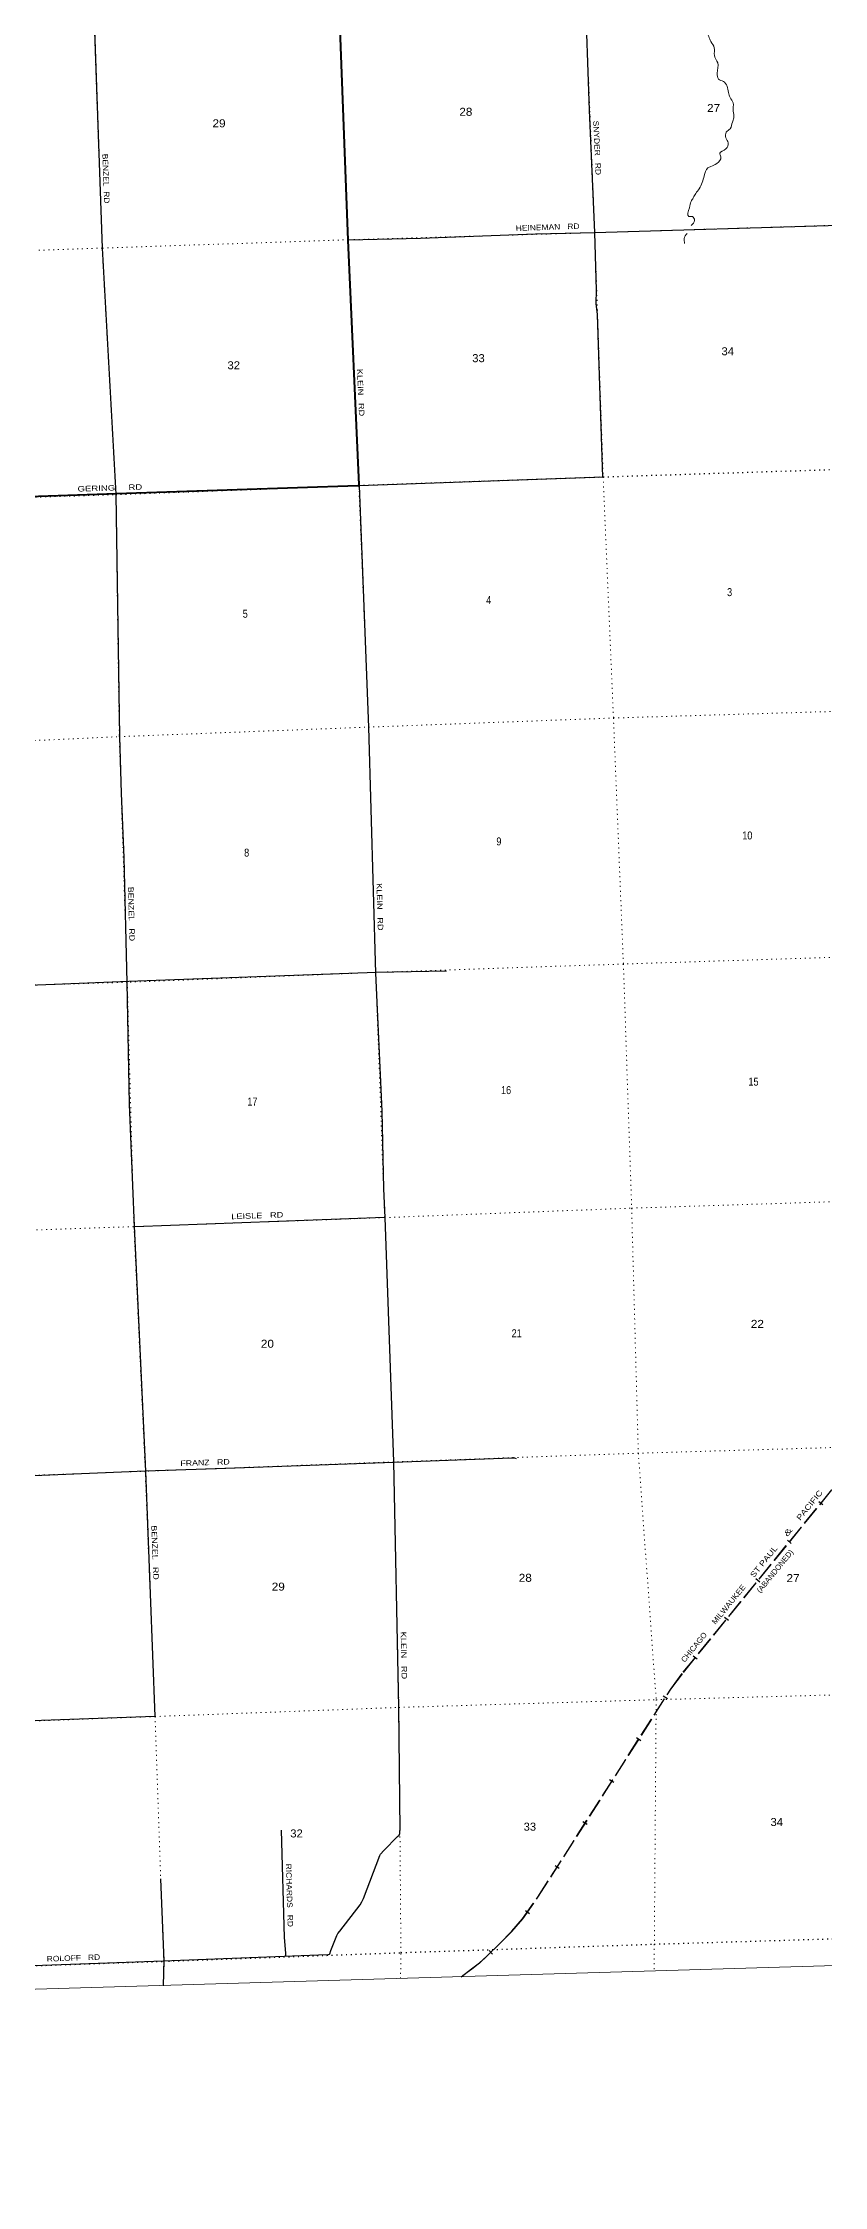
# Model space of a CAD drawing. Header units: feet. Extents: x 497223 to 751810, y -177792 to 12311.
# Drawn here: x 668877 to 685963, y -177792 to -130925 of the extents above; entities that cross this region are included whole.
import ezdxf
from ezdxf.enums import TextEntityAlignment as Align

# ---------------------------------------------------------------- set-up
doc = ezdxf.new("R2010")
doc.units = ezdxf.units.FT
doc.header["$LTSCALE"] = 70
doc.linetypes.add('DOTTED', pattern=[1.5, 0.3, -1.2])
doc.linetypes.add('LONG_DASHED', pattern=[7.5, 6, -1.5])
for name, color, linetype, lineweight in [('26', 7, 'Continuous', 40), ('29', 7, 'Continuous', 25), ('34', 7, 'Continuous', 25), ('39', 7, 'Continuous', 13), ('4', 7, 'Continuous', 13), ('6', 7, 'DOTTED', 25), ('63', 7, 'Continuous', 25), ('7', 7, 'DOTTED', 13)]:
    doc.layers.add(name, color=color, linetype=linetype, lineweight=lineweight)
doc.layers.add('27', color=7, linetype='Continuous')
doc.layers.add('30', color=7, linetype='Continuous')

msp = doc.modelspace()

# ---------------------------------------------------------------- linework, layer by layer
at = {"layer": '26'}
msp.add_lwpolyline([(665362, -140956.2), (670486, -140782.05), (675768.07, -140602.12), (675792.55, -140601.27), (675791.94, -140587.76), (675556.67, -135237.36), (675352.36, -129855.2), (675237.82, -127475)], dxfattribs=at)
at = {"layer": '29'}
for p, q in [((675797.29, -140601.11), (681130, -140418.05)), ((670886, -156807.05), (676348, -156607.05))]:
    msp.add_line(p, q, dxfattribs=at)
for points in [[(680618.09, -127314.56), (680727.12, -129678.32), (680822, -132399.05), (680943, -135075.05), (680978, -136335.05), (680970, -136621.05), (681003, -136863.05), (681118, -140420.05)], [(669878.67, -127633.3), (669986, -130027.05), (670175, -135414.05), (670471, -140797.05), (670555, -146099.05), (670590, -147329.05), (670646, -148749.05), (670717, -151470.05), (670761, -154132.05), (670875, -156800.05), (671123, -162155.05), (671328.77, -167519.59)], [(675559.37, -135230.17), (677135, -135192.05), (679648, -135104.05), (680947, -135069.05), (686290.55, -134911.41), (686326, -134936.05), (686449, -135007.05), (686553, -135044.05), (686718.91, -135099.9)], [(675793.07, -140612.76), (676000, -145888.05), (676155, -151265.05), (676289, -154287.05), (676326, -155984.05), (676354, -156613.05), (676545, -161953.05), (676657, -167322.05), (676685.1, -170016.46)], [(657228.27, -151885.08), (660001, -151800.05), (662315, -151747.05), (665301, -151663.05), (670754, -151441.05), (676168, -151246.05), (677707, -151214.05)], [(665243, -162369.05), (666823, -162332.05), (668161, -162272.05), (671113, -162154.05), (672675, -162100.05), (676550, -161963.05), (679125, -161866.05)], [(679125, -161866.05), (679174.14, -161867.8), (679189.4, -161869.98), (679230, -161882.05)], [(671328.77, -167519.59), (666575, -167692.05), (665855, -167714.05), (663971, -167777.05), (660493, -167858.05), (657691.95, -167953.29)], [(674089, -170007.05), (674158, -172352.05), (674185, -172697.05), (674187, -172769.05)], [(675095.36, -172734.88), (675123.1, -172730.02), (675142.25, -172720.44), (675150.77, -172709.26), (675176.31, -172641.12), (675308.25, -172313.24), (675331.65, -172271.2), (675372.09, -172215.3), (675818.98, -171640.44), (675855.15, -171573.91), (675887.08, -171499.92), (676244.59, -170558.86), (676263.75, -170529.58), (676333.97, -170455.06), (676636.16, -170150.07), (676670.21, -170116.53), (676682.98, -170081.94), (676685.1, -170016.46)], [(671517.77, -173407.7), (671527, -172869.05), (671454, -171070.05)], [(675095.36, -172734.88), (671509, -172872.05), (665619, -173084.05), (665546, -172997.05)]]:
    msp.add_lwpolyline(points, dxfattribs=at)
at = {"layer": '34', "linetype": 'LONG_DASHED', "lineweight": 13}
msp.add_lwpolyline([(678024.16, -173214.87), (678256.73, -173047.46), (678431.37, -172912.41), (678589.62, -172766.73), (678873.99, -172488.48), (679136.66, -172221.25), (679370.84, -171947.16), (679705.42, -171475.27), (682611.18, -166924.28), (682885.77, -166557.75), (686296.38, -162368.21), (686441.21, -162215.64), (686512.66, -162151.1), (686556.31, -162116.34), (686609.9, -162081.58), (686675.39, -162044.84), (686794.47, -161992.21), (686917.51, -161949.51), (687123.91, -161893.9), (687322.37, -161850.21), (688837.07, -161590.81)], dxfattribs=at)
at = {"layer": '39'}
for points in [[(682399.45, -127261.24), (682456.92, -127359.16), (682502.94, -127463.44), (682570.14, -127586.71), (682574.21, -127697.34), (682606.61, -127810.44), (682616.7, -127920.73), (682686.82, -128023.68), (682748.35, -128117.04), (682857.38, -128268.23), (682958.64, -128351.34), (683061.61, -128355.74), (683086.92, -128376.51), (683104.7, -128516.62), (683130.68, -128732.85), (683156.4, -128834.22), (683105.01, -128962.01), (683158.26, -129088.07), (683168.45, -129236.65), (683158.01, -129340.01), (683231.54, -129541.54), (683272.63, -129666.25), (683270.68, -129777.2), (683267.35, -129936.61), (683247.56, -130016.3), (683188.82, -130120.31), (683224.67, -130259.41), (683328.13, -130382.7), (683383.29, -130506.64), (683394.57, -130675.31), (683440.81, -130783.62), (683483.26, -130896.16), (683561.17, -131030.93), (683562.3, -131198.15), (683635.84, -131363.4), (683626.12, -131589.66), (683653.27, -131717.15), (683760.8, -131767.66), (683872.9, -132011.4), (683906.98, -132118.36), (683972.06, -132239.73), (683973.75, -132417), (683989.96, -132565.25), (683956.88, -132659.78), (683908.27, -132801.52), (683823.99, -132880.74), (683816.45, -133000.07), (683862.91, -133112.39), (683815.76, -133243.97), (683680.04, -133340.13), (683706.44, -133417.28), (683613.76, -133563.46), (683486.21, -133624.91), (683421.59, -133658.7), (683338.49, -133832.58), (683296.24, -133980.02), (683231.12, -134114.61), (683154.09, -134215.59), (683100.93, -134311.23), (683055.14, -134394.37), (683016.24, -134529.54), (683006.54, -134719.52), (683081.18, -134721.46), (683128.21, -134807.55), (683052.35, -134921.09)], [(682967.22, -135091.42), (682902.18, -135202.93), (682912.27, -135313.23)]]:
    msp.add_spline(points, degree=3, dxfattribs=at)
at = {"layer": '4'}
msp.add_lwpolyline([(497222.97, 5471.78), (528293.91, 6177.1), (559363.85, 6925.15), (590432.73, 7715.93), (621500.49, 8549.46), (652567.07, 9425.72), (683632.43, 10344.71), (714696.49, 11306.43), (745759.19, 12310.89), (751809.62, -170897.82), (720494.89, -171910.42), (689178.8, -172879.94), (657861.41, -173806.39), (626542.78, -174689.76), (595222.96, -175530.05), (563902.01, -176327.26), (532580.01, -177081.38), (501256.99, -177792.42)], close=True, dxfattribs=at)
at = {"layer": '6'}
for points in [[(656920.74, -141257.32), (659596.17, -141168.35), (664937.25, -140968.82), (670473.33, -140798.85), (675786.3, -140600.87), (681130.16, -140415.3), (686484.84, -140243.23), (688189.34, -140192.93)], [(657847.69, -173333.09), (660659.7, -173231.94), (666006.63, -173065.4), (671519.45, -172875.5), (676708.02, -172686.39), (682249.24, -172500.01), (687550.25, -172340.98), (689160.46, -172274.02)]]:
    msp.add_lwpolyline(points, dxfattribs=at)
at = {"layer": '63'}
for p, q in [((685932.4, -162895.3), (685846.62, -162825.47)), ((685245.62, -163738.94), (685159.84, -163669.11)), ((684558.83, -164582.57), (684473.05, -164512.74)), ((683872.05, -165426.21), (683786.27, -165356.38)), ((683185.26, -166269.85), (683099.48, -166200.02)), ((682536.69, -167134.78), (682443.46, -167075.26)), ((681951.27, -168051.67), (681858.04, -167992.14)), ((681365.85, -168968.55), (681272.62, -168909.03)), ((680780.43, -169885.44), (680687.2, -169825.91)), ((680171.19, -170849.99), (680077.96, -170790.47)), ((679522.46, -171837.4), (679432.23, -171773.43)), ((678712.26, -172721.27), (678634.9, -172642.21))]:
    msp.add_line(p, q, dxfattribs=at)
at = {"layer": '63', "linetype": 'LONG_DASHED'}
msp.add_lwpolyline([(678026.52, -173212.87), (678254.28, -173044.17), (678428.72, -172909.27), (678586.8, -172763.76), (678871.09, -172485.58), (679133.64, -172218.48), (679367.6, -171944.64), (679702.02, -171472.98), (682607.81, -166921.94), (682882.54, -166555.23), (686293.3, -162365.5), (686438.34, -162212.7), (686510.01, -162147.97), (686553.91, -162113.01), (686607.78, -162078.07), (686673.55, -162041.17), (686792.97, -161988.39), (686916.3, -161945.59), (687122.94, -161889.92), (687321.58, -161846.19), (688836.38, -161586.77)], dxfattribs=at)
at = {"layer": '7'}
for points in [[(676350.48, -156613.32), (676156.42, -151250.83), (676002.53, -145886.13), (675786.3, -140600.87), (675557.82, -135230.78), (675353.06, -129856.78), (675239.59, -127476.17)], [(680617.76, -127315.88), (680728.37, -129693.66), (680947.63, -135074.92), (681130.16, -140415.3), (681355.77, -145687.94), (681572.91, -151067.3), (681753.59, -156406.34), (681899.12, -161765.46), (682290.07, -167155.39), (682249.24, -172500.01), (682243.88, -173088.82)], [(669878.83, -127634.1), (669981.99, -130023.71), (670173.46, -135412.54), (670473.33, -140798.85), (670549.21, -146095.87), (670723.62, -151467.51), (670868.27, -156810.55), (671115.88, -162157.99), (671330.24, -167523.4), (671519.45, -172875.5), (671512.82, -173414.81)], [(688028.6, -134883.07), (686290.7, -134911.55), (680947.63, -135074.92), (675557.82, -135230.78), (670173.46, -135412.54), (664776.67, -135592.39), (659420.81, -135775.17), (656766.03, -135895.11)], [(657073.92, -146533.13), (659759.31, -146440.41), (665128.06, -146345.6), (670549.21, -146095.87), (675998.44, -145887.71), (681355.77, -145687.94), (686720.17, -145528.07), (688350.02, -145501.24)], [(688509.07, -150835.39), (686925.69, -150897.35), (681572.3, -151068.17), (676156.42, -151250.83), (670723.62, -151467.51), (667988.55, -151547.65), (665299.78, -151668.05), (659951.68, -151809.03), (657227.99, -151885.08)], [(665485.82, -156994.7), (670868.27, -156810.55), (676350.48, -156613.32), (681753.59, -156406.34), (687046.01, -156237.7), (688673.95, -156202.06)], [(688836.43, -161569.72), (687262.71, -161609.02), (681899.12, -161765.46), (676549.39, -161954.44), (671121.75, -162158.85), (665688.13, -162360.77), (660330.88, -162518.38), (657535.7, -162608.11)], [(676699.12, -173254.29), (676708.02, -172686.39), (676663.29, -167324.31), (676549.89, -161963.42)], [(657692.37, -167953.19), (660485.28, -167855.91), (665856.01, -167723.64), (671330.24, -167523.4), (676663.29, -167324.31), (682290.07, -167155.39), (687569.87, -167013.65), (689000.23, -166958.73)]]:
    msp.add_lwpolyline(points, dxfattribs=at)

# ---------------------------------------------------------------- texts
at = {"layer": '27'}
for s, rotation, width, p in [('KLEIN   RD', 272.436, 1.25, (675748.06, -138055.4)), ('GERING     RD', 1.759, 1.3, (669638.24, -140737.42))]:
    msp.add_text(s, height=120, rotation=rotation, dxfattribs=dict(at, width=width)).set_placement(p)
at = {"layer": '30'}
for s, rotation, width, p in [('SNYDER   RD', 272.589, 1.15, (680912.47, -132628.76)), ('BENZEL  RD', 272.009, 1.15, (670179.19, -133351.92)), ('HEINEMAN   RD', 2.006, 1.15, (679221.16, -135038.95)), ('BENZEL   RD', 271.495, 1.2, (670739.14, -149381.03)), ('KLEIN   RD', 271.651, 1.25, (676173.1, -149301.16)), ('LEISLE   RD', 2.097, 1.25, (673000.22, -156649.58)), ('FRANZ   RD', 1.98, 1.2, (671885.96, -162047.28)), ('BENZEL   RD', 272.197, 1.2, (671248.49, -163347.26)), ('KLEIN   RD', 271.195, 1.25, (676702.56, -165670.08)), ('RICHARDS   RD', 271.685, 1.15, (674190.68, -170742.7)), ('ROLOFF   RD', 2.061, 1.15, (668964.03, -172883.6))]:
    msp.add_text(s, height=120, rotation=rotation, dxfattribs=dict(at, width=width)).set_placement(p)
at = {"layer": '63'}
for s, width, p in [('PACIFIC', 1.25, (685690.16, -162939.67)), ('&', 1.8, (685218.5, -163527.36)), ('ST PAUL', 1.25, (684689.65, -164173.76)), ('MILWAUKEE', 1.1, (683921.97, -165109.39)), ('CHICAGO', 1.05, (683162.52, -166045.72))]:
    msp.add_text(s, height=120, rotation=50.852, dxfattribs=dict(at, width=width)).set_placement(p, align=Align.CENTER)
msp.add_text('(ABANDONED)', height=120, rotation=50.852, dxfattribs=at).set_placement((684934.77, -164382.77), align=Align.CENTER)
at = {"layer": '7'}
for s, width, p in [('29', 1.1, (672586.75, -132771.39)), ('28', 1.1, (677984.44, -132519.6)), ('27', 1.1, (683402.34, -132437.33)), ('33', 1.05, (678266.96, -137907.04)), ('34', 1.05, (683718.55, -137755.94)), ('32', 1.05, (672915.1, -138062.12)), ('3', 0.85, (683841.07, -143022.79)), ('5', 0.85, (673247.91, -143496.34)), ('4', 0.85, (678570.94, -143197.14)), ('8', 0.85, (673278.97, -148719.25)), ('9', 0.85, (678794.78, -148474.22)), ('10', 0.85, (684172.57, -148344.28)), ('15', 0.85, (684307.35, -153727.71)), ('17', 0.85, (673349.52, -154162.6)), ('16', 0.85, (678896.79, -153912.18)), ('22', 1.1, (684359.76, -159025.01)), ('20', 1.1, (673644.11, -159459.4)), ('21', 0.85, (679129.02, -159229.41)), ('28', 1.1, (679283.96, -164577.29)), ('27', 1.1, (685140.29, -164584.57)), ('29', 1.1, (673882.42, -164770.12)), ('32', 1.05, (674287.65, -170166.99)), ('33', 1.05, (679390.23, -170019.3)), ('34', 1.05, (684790.26, -169916.89))]:
    msp.add_text(s, height=175, dxfattribs=dict(at, width=width)).set_placement(p)

doc.saveas('drawing.dxf')
